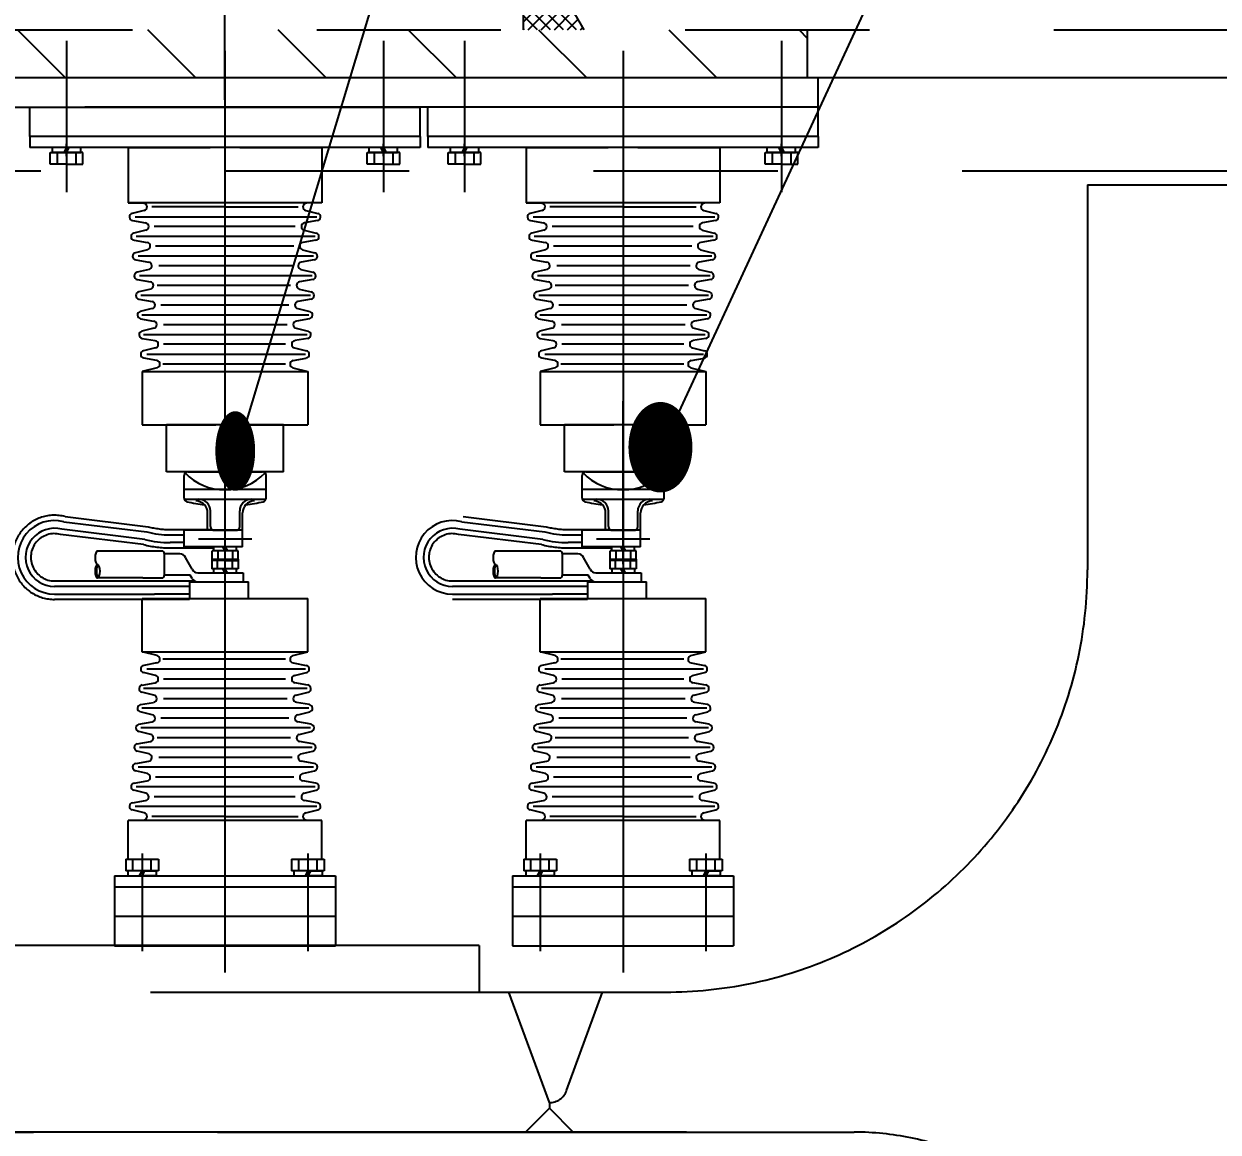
# Model space of a CAD drawing. Header units: millimetres. Extents: x 0 to 16800, y -462 to 11880.
# Drawn here: x 9793 to 10441, y 7550 to 8151 of the extents above; entities that cross this region are included whole.
import ezdxf
from ezdxf.enums import TextEntityAlignment as Align

# ---------------------------------------------------------------- set-up
doc = ezdxf.new("R2010")
doc.units = ezdxf.units.MM
doc.header["$LTSCALE"] = 400
doc.linetypes.add('G', pattern=[2, 1.25, -0.25, 0.25, -0.25])
doc.linetypes.add('K', pattern=[2.5, 1.25, -0.25, 0.25, -0.25, 0.25, -0.25])
for name, color, linetype in [('01', 7, 'Continuous'), ('02', 1, 'Continuous'), ('05', 4, 'G'), ('07', 6, 'K'), ('08', 1, 'Continuous')]:
    doc.layers.add(name, color=color, linetype=linetype)
doc.styles.get("Standard").update_dxf_attribs({"font": 'isocp', "width": 0.707, "bigfont": 'intecad.shx'})
doc.dimstyles.new('INTE', dxfattribs={"dimscale": 40, "dimtxt": 3.5, "dimasz": 3, "dimexe": 3, "dimexo": 0, "dimgap": 1, "dimtad": 1, "dimdec": 1, "dimdsep": 46, "dimtxsty": 'Standard', "dimcen": 0, "dimclrd": 1, "dimclre": 1, "dimclrt": 3, "dimaunit": 1, "dimadec": 0, "dimazin": 0, "dimtfac": 1, "dimtdec": 1, "dimtmove": 0, "dimatfit": 0, "dimfxl": 1, "dimarcsym": 0})

# ---------------------------------------------------------------- blocks, each defined once
blk = doc.blocks.new('rererwer')
at = {"layer": '07', "color": 6, "linetype": 'K'}
for p, q in [((37326.37, 27648.09), (37326.37, 27439.09)), ((37326.37, 27648.09), (37758.37, 27648.09)), ((36996.37, 27235.39), (36082.37, 27235.39)), ((36996.37, 27235.39), (36996.37, 27210.09)), ((35817.87, 27210.09), (37063.21, 27210.09)), ((37034.37, 27150.09), (37012.37, 27210.09)), ((37043.77, 27156.67), (37063.21, 27210.09)), ((37063.21, 27210.09), (37097.37, 27210.09)), ((37034.37, 27150.09), (37034.37, 27147.09)), ((37034.37, 27150.09), (37034.37, 27147.09)), ((37034.37, 27147.09), (37021.37, 27134.09)), ((37034.37, 27147.09), (37047.37, 27134.09)), ((35854.37, 27134.09), (37047.37, 27134.09)), ((37108.87, 27134.09), (36297.87, 27134.09)), ((37047.37, 27134.09), (37199.87, 27134.09))]:
    blk.add_line(p, q, dxfattribs=at)
for centre, radius, start, end in [((37097.37, 27439.09), 229, 270, 0), ((37034.37, 27160.09), 10, 270, 340), ((37199.87, 26982.09), 152, 0, 90)]:
    blk.add_arc(centre, radius, start, end, dxfattribs=at)
blk = doc.blocks.new('tfdfsdfsd')
at = {"layer": '07', "linetype": 'K'}
h = blk.add_hatch(dxfattribs=at)
h.set_pattern_fill('_USER', color=6, scale=5, angle=315, style=0, double=1, pattern_type=0)
h.set_pattern_definition([(315, (30497.1774, 26697.619), (3.535534, 3.535534), []), (45, (30497.1774, 26697.619), (-3.535534, 3.535534), [])])
h.paths.add_polyline_path([(37030.53, 33372.5, 0.267949), (37021.87, 33377.5), (37021.87, 33383), (37020.12, 33383), (37020.12, 33333), (37053.34, 33333)])
h.paths.add_polyline_path([(38463.4, 33333), (38496.62, 33333), (38496.62, 33383), (38494.87, 33383), (38494.87, 33377.5, 0.267949), (38486.21, 33372.5)])
h = blk.add_hatch(dxfattribs=at)
h.set_pattern_fill('_USER', color=6, scale=50, angle=315, style=0, pattern_type=0)
h.set_pattern_definition([(315, (30481.223, 27548.505), (35.35534, 35.35534), [])])
h.paths.add_polyline_path([(36929.29, 33333, 0.00787), (36942.06, 33307.1), (37174.37, 33307.1), (37174.37, 33333)])
h.paths.add_polyline_path([(36942.06, 33307.1, -0.00787), (36929.29, 33333), (36107.37, 33333), (36107.37, 33307.1)])
h.paths.add_polyline_path([(38574.68, 33307.1, 0.00787), (38587.45, 33333), (38342.37, 33333), (38342.37, 33307.1)])
h.paths.add_polyline_path([(39409.37, 33307.1), (39409.37, 33333), (38587.45, 33333, -0.00787), (38574.68, 33307.1)])
at = {"layer": '07', "color": 6, "linetype": 'K'}
for p, q in [((37020.12, 33383), (37020.12, 33333)), ((37053.34, 33333), (37030.53, 33372.5)), ((35308.12, 33333), (40208.62, 33333)), ((37174.37, 33333), (37174.37, 33307.1)), ((36107.37, 33307.1), (37535.96, 33307.1)), ((37758.37, 33256.3), (35708.37, 33256.3))]:
    blk.add_line(p, q, dxfattribs=at)
blk = doc.blocks.new('*D106')
at = {"layer": '08', "color": 1, "lineweight": -2}
for p, q in [((9901.77, 8109.82), (9901.77, 8711.1)), ((10801.79, 7872.92), (10801.79, 8711.1)), ((10681.79, 8591.1), (10021.77, 8591.1))]:
    blk.add_line(p, q, dxfattribs=at)
at = {"layer": '08', "color": 1}
for points in [[(10021.77, 8611.1), (10021.77, 8571.1), (9901.77, 8591.1)], [(10681.79, 8611.1), (10681.79, 8571.1), (10801.79, 8591.1)]]:
    blk.add_solid(points, dxfattribs=at)
at = {"layer": 'Defpoints', "color": 0}
for p in [(9901.77, 8591.1), (9901.77, 8109.82), (10801.79, 7872.92)]:
    blk.add_point(p, dxfattribs=at)
at = {"layer": '08', "color": 3, "insert": (10351.78, 8701.1), "char_height": 140, "attachment_point": 5}
blk.add_mtext('900', dxfattribs=at)
blk = doc.blocks.new('*U130')
at = {"layer": '01'}
for p, q in [((-7.7, 2.6), (-7.7, 0)), ((0, 2.6), (-7.7, 2.6)), ((-7.7, 0), (0, 0)), ((0, 0), (-1.5, 2.6)), ((0, 2.6), (1.5, 0)), ((0, 2.6), (7.7, 2.6)), ((7.7, 0), (0, 0)), ((7.7, 2.6), (7.7, 0))]:
    blk.add_line(p, q, dxfattribs=at)
at = {"layer": '05'}
blk.add_line((0, 4.7), (0, -2.1), dxfattribs=at)
blk = doc.blocks.new('RERER')
for p, q in [((9849.27, 8083.82), (9893.77, 8083.82)), ((9849.27, 8083.82), (9849.27, 8053.82)), ((9909.77, 8083.82), (9954.27, 8083.82)), ((9954.27, 8083.82), (9954.27, 8053.82)), ((10065.27, 8083.82), (10109.77, 8083.82)), ((10065.27, 8083.82), (10065.27, 8053.82)), ((10125.77, 8083.82), (10170.27, 8083.82)), ((10170.27, 8083.82), (10170.27, 8053.82)), ((9901.77, 8053.82), (9849.27, 8053.82)), ((9849.27, 8053.82), (9857.52, 8053.65)), ((9857.95, 8049.7), (9851.44, 8048.12)), ((9901.77, 8051.65), (9862.03, 8051.65)), ((9954.27, 8053.82), (9901.77, 8053.82)), ((9901.77, 8051.65), (9941.52, 8051.65)), ((9945.6, 8049.7), (9952.11, 8048.12)), ((9954.27, 8053.82), (9946.03, 8053.65)), ((10117.77, 8053.82), (10065.27, 8053.82)), ((10065.27, 8053.82), (10073.52, 8053.65)), ((10073.95, 8049.7), (10067.44, 8048.12)), ((10117.77, 8051.65), (10078.03, 8051.65)), ((10170.27, 8053.82), (10117.77, 8053.82)), ((10117.77, 8051.65), (10157.52, 8051.65)), ((10161.6, 8049.7), (10168.11, 8048.12)), ((10170.27, 8053.82), (10162.03, 8053.65)), ((9851.57, 8044.21), (9858.69, 8042.97)), ((9901.77, 8046.18), (9853.1, 8046.18)), ((9951.64, 8046.18), (9901.77, 8046.18)), ((9951.98, 8044.21), (9944.85, 8042.97)), ((10067.57, 8044.21), (10074.69, 8042.97)), ((10117.77, 8046.18), (10069.1, 8046.18)), ((10167.64, 8046.18), (10117.77, 8046.18)), ((10167.98, 8044.21), (10160.85, 8042.97)), ((9858.82, 8039.06), (9852.31, 8037.48)), ((9939.93, 8041), (9863.31, 8041)), ((9944.72, 8039.06), (9951.24, 8037.48)), ((10074.82, 8039.06), (10068.31, 8037.48)), ((10155.93, 8041), (10079.31, 8041)), ((10160.72, 8039.06), (10167.24, 8037.48)), ((9852.44, 8033.56), (9859.57, 8032.33)), ((9950.77, 8035.53), (9853.62, 8035.53)), ((9939.06, 8030.36), (9864, 8030.36)), ((9951.11, 8033.56), (9943.98, 8032.33)), ((10068.44, 8033.56), (10075.57, 8032.33)), ((10166.77, 8035.53), (10069.62, 8035.53)), ((10155.06, 8030.36), (10080, 8030.36)), ((10167.11, 8033.56), (10159.98, 8032.33)), ((9859.7, 8028.41), (9853.18, 8026.83)), ((9949.89, 8024.89), (9854.64, 8024.89)), ((9943.85, 8028.41), (9950.37, 8026.83)), ((10075.7, 8028.41), (10069.18, 8026.83)), ((10165.89, 8024.89), (10070.64, 8024.89)), ((10159.85, 8028.41), (10166.37, 8026.83)), ((9853.31, 8022.92), (9860.44, 8021.68)), ((9860.57, 8017.77), (9854.06, 8016.19)), ((9938.18, 8019.71), (9865.86, 8019.71)), ((9942.98, 8017.77), (9949.49, 8016.19)), ((9950.24, 8022.92), (9943.11, 8021.68)), ((10069.31, 8022.92), (10076.44, 8021.68)), ((10076.57, 8017.77), (10070.06, 8016.19)), ((10154.18, 8019.71), (10081.86, 8019.71)), ((10158.98, 8017.77), (10165.49, 8016.19)), ((10166.24, 8022.92), (10159.11, 8021.68)), ((9854.19, 8012.27), (9861.31, 8011.04)), ((9949.02, 8014.24), (9855.36, 8014.24)), ((9949.36, 8012.27), (9942.23, 8011.04)), ((10070.19, 8012.27), (10077.31, 8011.04)), ((10165.02, 8014.24), (10071.36, 8014.24)), ((10165.36, 8012.27), (10158.23, 8011.04)), ((9861.45, 8007.12), (9854.93, 8005.54)), ((9937.31, 8009.07), (9864.99, 8009.07)), ((9942.1, 8007.12), (9948.62, 8005.54)), ((10077.45, 8007.12), (10070.93, 8005.54)), ((10153.31, 8009.07), (10080.99, 8009.07)), ((10158.1, 8007.12), (10164.62, 8005.54)), ((9855.06, 8001.63), (9862.19, 8000.39)), ((9948.15, 8003.6), (9856.04, 8003.6)), ((9936.44, 7998.42), (9866.97, 7998.42)), ((9948.49, 8001.63), (9941.36, 8000.39)), ((10071.06, 8001.63), (10078.19, 8000.39)), ((10164.15, 8003.6), (10072.04, 8003.6)), ((10152.44, 7998.42), (10082.97, 7998.42)), ((10164.49, 8001.63), (10157.36, 8000.39)), ((9862.32, 7996.48), (9855.8, 7994.9)), ((9947.27, 7992.96), (9856.55, 7992.96)), ((9941.23, 7996.48), (9947.75, 7994.9)), ((10078.32, 7996.48), (10071.8, 7994.9)), ((10163.27, 7992.96), (10072.55, 7992.96)), ((10157.23, 7996.48), (10163.75, 7994.9)), ((9855.93, 7990.98), (9863.06, 7989.75)), ((9863.19, 7985.84), (9856.68, 7984.25)), ((9935.56, 7987.78), (9868.38, 7987.78)), ((9940.36, 7985.84), (9946.87, 7984.25)), ((9947.62, 7990.98), (9940.49, 7989.75)), ((10071.93, 7990.98), (10079.06, 7989.75)), ((10079.19, 7985.84), (10072.68, 7984.25)), ((10151.56, 7987.78), (10084.38, 7987.78)), ((10156.36, 7985.84), (10162.87, 7984.25)), ((10163.62, 7990.98), (10156.49, 7989.75)), ((9856.81, 7980.34), (9863.94, 7979.11)), ((9946.4, 7982.31), (9857.52, 7982.31)), ((9946.74, 7980.34), (9939.61, 7979.11)), ((10072.81, 7980.34), (10079.94, 7979.11)), ((10162.4, 7982.31), (10073.52, 7982.31)), ((10162.74, 7980.34), (10155.61, 7979.11)), ((9864.07, 7975.19), (9857.55, 7973.61)), ((9945.53, 7971.67), (9859.38, 7971.67)), ((9934.69, 7977.13), (9868.48, 7977.13)), ((9939.48, 7975.19), (9946, 7973.61)), ((10080.07, 7975.19), (10073.55, 7973.61)), ((10161.53, 7971.67), (10075.38, 7971.67)), ((10150.69, 7977.13), (10084.48, 7977.13)), ((10155.48, 7975.19), (10162, 7973.61)), ((9864.86, 7968.31), (9857.64, 7969.7)), ((9934.69, 7966.4), (9868.08, 7966.4)), ((9938.69, 7968.31), (9945.91, 7969.7)), ((10080.86, 7968.31), (10073.64, 7969.7)), ((10150.69, 7966.4), (10084.08, 7966.4)), ((10154.69, 7968.31), (10161.91, 7969.7)), ((9864.95, 7964.4), (9856.77, 7962.42)), ((9856.77, 7962.42), (9946.77, 7962.42)), ((9856.77, 7962.42), (9856.77, 7933.42)), ((9938.6, 7964.4), (9946.77, 7962.42)), ((9946.77, 7962.42), (9946.77, 7933.42)), ((10080.95, 7964.4), (10072.77, 7962.42)), ((10072.77, 7962.42), (10162.77, 7962.42)), ((10072.77, 7962.42), (10072.77, 7933.42)), ((10154.6, 7964.4), (10162.77, 7962.42)), ((10162.77, 7962.42), (10162.77, 7933.42)), ((9856.77, 7933.42), (9896.82, 7933.42)), ((9901.82, 7933.42), (9870.02, 7933.42)), ((9870.02, 7908.02), (9870.02, 7933.42)), ((9933.52, 7933.42), (9901.82, 7933.42)), ((9906.82, 7933.42), (9946.77, 7933.42)), ((9933.52, 7908.02), (9933.52, 7933.42)), ((10072.77, 7933.42), (10112.82, 7933.42)), ((10117.82, 7933.42), (10086.02, 7933.42)), ((10086.02, 7908.02), (10086.02, 7933.42)), ((10149.52, 7933.42), (10117.82, 7933.42)), ((10122.82, 7933.42), (10162.77, 7933.42)), ((10149.52, 7908.02), (10149.52, 7933.42)), ((9933.52, 7908.02), (9870.02, 7908.02)), ((10149.52, 7908.02), (10086.02, 7908.02)), ((9856.77, 7839.22), (9946.77, 7839.22)), ((9856.77, 7810.22), (9856.77, 7839.22)), ((9946.77, 7810.22), (9946.77, 7839.22)), ((10072.77, 7839.22), (10162.77, 7839.22)), ((10072.77, 7810.22), (10072.77, 7839.22)), ((10162.77, 7810.22), (10162.77, 7839.22)), ((9856.77, 7810.22), (9946.77, 7810.22)), ((9864.95, 7808.23), (9856.77, 7810.22)), ((9938.6, 7808.23), (9946.77, 7810.22)), ((10072.77, 7810.22), (10162.77, 7810.22)), ((10080.95, 7808.23), (10072.77, 7810.22)), ((10154.6, 7808.23), (10162.77, 7810.22)), ((9864.86, 7804.33), (9857.64, 7802.93)), ((9934.69, 7806.24), (9868.08, 7806.24)), ((9938.69, 7804.33), (9945.91, 7802.93)), ((10080.86, 7804.33), (10073.64, 7802.93)), ((10150.69, 7806.24), (10084.08, 7806.24)), ((10154.69, 7804.33), (10161.91, 7802.93)), ((9864.07, 7797.44), (9857.55, 7799.02)), ((9945.53, 7800.97), (9859.38, 7800.97)), ((9939.48, 7797.44), (9946, 7799.02)), ((10080.07, 7797.44), (10073.55, 7799.02)), ((10161.53, 7800.97), (10075.38, 7800.97)), ((10155.48, 7797.44), (10162, 7799.02)), ((9856.81, 7792.29), (9863.94, 7793.53)), ((9946.4, 7790.32), (9857.52, 7790.32)), ((9934.69, 7795.5), (9868.48, 7795.5)), ((9946.74, 7792.29), (9939.61, 7793.53)), ((10072.81, 7792.29), (10079.94, 7793.53)), ((10162.4, 7790.32), (10073.52, 7790.32)), ((10150.69, 7795.5), (10084.48, 7795.5)), ((10162.74, 7792.29), (10155.61, 7793.53)), ((9863.19, 7786.8), (9856.68, 7788.38)), ((9935.56, 7784.86), (9868.38, 7784.86)), ((9940.36, 7786.8), (9946.87, 7788.38)), ((10079.19, 7786.8), (10072.68, 7788.38)), ((10151.56, 7784.86), (10084.38, 7784.86)), ((10156.36, 7786.8), (10162.87, 7788.38)), ((9862.32, 7776.15), (9855.8, 7777.74)), ((9855.93, 7781.65), (9863.06, 7782.88)), ((9947.27, 7779.68), (9856.55, 7779.68)), ((9947.62, 7781.65), (9940.49, 7782.88)), ((9941.23, 7776.15), (9947.75, 7777.74)), ((10078.32, 7776.15), (10071.8, 7777.74)), ((10071.93, 7781.65), (10079.06, 7782.88)), ((10163.27, 7779.68), (10072.55, 7779.68)), ((10163.62, 7781.65), (10156.49, 7782.88)), ((10157.23, 7776.15), (10163.75, 7777.74)), ((9855.06, 7771.01), (9862.19, 7772.24)), ((9936.44, 7774.21), (9866.97, 7774.21)), ((9948.49, 7771.01), (9941.36, 7772.24)), ((10071.06, 7771.01), (10078.19, 7772.24)), ((10152.44, 7774.21), (10082.97, 7774.21)), ((10164.49, 7771.01), (10157.36, 7772.24)), ((9861.45, 7765.51), (9854.93, 7767.09)), ((9948.15, 7769.03), (9856.04, 7769.03)), ((9942.1, 7765.51), (9948.62, 7767.09)), ((10077.45, 7765.51), (10070.93, 7767.09)), ((10164.15, 7769.03), (10072.04, 7769.03)), ((10158.1, 7765.51), (10164.62, 7767.09)), ((9854.19, 7760.36), (9861.31, 7761.6)), ((9949.02, 7758.39), (9855.36, 7758.39)), ((9937.31, 7763.57), (9864.99, 7763.57)), ((9949.36, 7760.36), (9942.23, 7761.6)), ((10070.19, 7760.36), (10077.31, 7761.6)), ((10165.02, 7758.39), (10071.36, 7758.39)), ((10153.31, 7763.57), (10080.99, 7763.57)), ((10165.36, 7760.36), (10158.23, 7761.6)), ((9860.57, 7754.86), (9854.06, 7756.45)), ((9938.18, 7752.92), (9865.86, 7752.92)), ((9942.98, 7754.86), (9949.49, 7756.45)), ((10076.57, 7754.86), (10070.06, 7756.45)), ((10154.18, 7752.92), (10081.86, 7752.92)), ((10158.98, 7754.86), (10165.49, 7756.45)), ((9859.7, 7744.22), (9853.18, 7745.8)), ((9853.31, 7749.72), (9860.44, 7750.95)), ((9949.89, 7747.75), (9854.64, 7747.75)), ((9950.24, 7749.72), (9943.11, 7750.95)), ((9943.85, 7744.22), (9950.37, 7745.8)), ((10075.7, 7744.22), (10069.18, 7745.8)), ((10069.31, 7749.72), (10076.44, 7750.95)), ((10165.89, 7747.75), (10070.64, 7747.75)), ((10166.24, 7749.72), (10159.11, 7750.95)), ((10159.85, 7744.22), (10166.37, 7745.8)), ((9852.44, 7739.07), (9859.57, 7740.31)), ((9939.06, 7742.28), (9864, 7742.28)), ((9951.11, 7739.07), (9943.98, 7740.31)), ((10068.44, 7739.07), (10075.57, 7740.31)), ((10155.06, 7742.28), (10080, 7742.28)), ((10167.11, 7739.07), (10159.98, 7740.31)), ((9858.82, 7733.58), (9852.31, 7735.16)), ((9950.77, 7737.1), (9853.62, 7737.1)), ((9944.72, 7733.58), (9951.24, 7735.16)), ((10074.82, 7733.58), (10068.31, 7735.16)), ((10166.77, 7737.1), (10069.62, 7737.1)), ((10160.72, 7733.58), (10167.24, 7735.16)), ((9851.57, 7728.43), (9858.69, 7729.66)), ((9901.77, 7726.46), (9853.1, 7726.46)), ((9939.93, 7731.63), (9863.31, 7731.63)), ((9951.64, 7726.46), (9901.77, 7726.46)), ((9951.98, 7728.43), (9944.85, 7729.66)), ((10067.57, 7728.43), (10074.69, 7729.66)), ((10117.77, 7726.46), (10069.1, 7726.46)), ((10155.93, 7731.63), (10079.31, 7731.63)), ((10167.64, 7726.46), (10117.77, 7726.46)), ((10167.98, 7728.43), (10160.85, 7729.66)), ((9849.27, 7718.82), (9857.52, 7718.99)), ((9857.95, 7722.93), (9851.44, 7724.51)), ((9901.77, 7720.99), (9862.03, 7720.99)), ((9901.77, 7720.99), (9941.52, 7720.99)), ((9945.6, 7722.93), (9952.11, 7724.51)), ((9954.27, 7718.82), (9946.03, 7718.99)), ((10065.27, 7718.82), (10073.52, 7718.99)), ((10073.95, 7722.93), (10067.44, 7724.51)), ((10117.77, 7720.99), (10078.03, 7720.99)), ((10117.77, 7720.99), (10157.52, 7720.99)), ((10161.6, 7722.93), (10168.11, 7724.51)), ((10170.27, 7718.82), (10162.03, 7718.99)), ((9901.77, 7718.82), (9849.27, 7718.82)), ((9849.27, 7697.82), (9849.27, 7718.82)), ((9954.27, 7718.82), (9901.77, 7718.82)), ((9954.27, 7697.82), (9954.27, 7718.82)), ((10117.77, 7718.82), (10065.27, 7718.82)), ((10065.27, 7697.82), (10065.27, 7718.82)), ((10170.27, 7718.82), (10117.77, 7718.82)), ((10170.27, 7697.82), (10170.27, 7718.82)), ((9849.27, 7688.82), (9893.77, 7688.82)), ((9909.77, 7688.82), (9954.27, 7688.82)), ((10065.27, 7688.82), (10109.77, 7688.82)), ((10125.77, 7688.82), (10170.27, 7688.82))]:
    blk.add_line(p, q)
at = {"ltscale": 0.75}
for p, q in [((9911.35, 7876.22), (9879.65, 7876.22)), ((10127.35, 7876.22), (10095.65, 7876.22)), ((9872.05, 7873.82), (9879.65, 7873.82)), ((9879.65, 7869.62), (9872.05, 7869.62)), ((10088.05, 7873.82), (10095.65, 7873.82)), ((10095.65, 7869.62), (10088.05, 7869.62)), ((9851.11, 7864.92), (9832.62, 7864.92)), ((9867.45, 7864.92), (9851.11, 7864.92)), ((9868.85, 7851.81), (9868.85, 7863.52)), ((9877.31, 7863.38), (9868.85, 7863.38)), ((9911.35, 7867.22), (9879.65, 7867.22)), ((9883.88, 7855.06), (9880.4, 7861.54)), ((10067.11, 7864.92), (10048.62, 7864.92)), ((10083.45, 7864.92), (10067.11, 7864.92)), ((10084.85, 7851.81), (10084.85, 7863.52)), ((10093.31, 7863.38), (10084.85, 7863.38)), ((10127.35, 7867.22), (10095.65, 7867.22)), ((10099.88, 7855.06), (10096.4, 7861.54)), ((9857.13, 7850.41), (9832.62, 7850.41)), ((9857.13, 7850.41), (9867.45, 7850.41)), ((9882.86, 7851.95), (9868.85, 7851.95)), ((9883.88, 7850.06), (9882.86, 7851.95)), ((9886.96, 7853.22), (9911.55, 7853.22)), ((9911.55, 7853.22), (9911.55, 7848.22)), ((10073.13, 7850.41), (10048.62, 7850.41)), ((10073.13, 7850.41), (10083.45, 7850.41)), ((10098.86, 7851.95), (10084.85, 7851.95)), ((10099.88, 7850.06), (10098.86, 7851.95)), ((10102.96, 7853.22), (10127.55, 7853.22)), ((10127.55, 7853.22), (10127.55, 7848.22)), ((9882.77, 7845.82), (9863.51, 7845.82)), ((9882.77, 7848.22), (9914.47, 7848.22)), ((10098.77, 7845.82), (10079.51, 7845.82)), ((10098.77, 7848.22), (10130.47, 7848.22)), ((9882.77, 7841.62), (9863.51, 7841.62)), ((10098.77, 7841.62), (10079.51, 7841.62))]:
    blk.add_line(p, q, dxfattribs=at)
for centre, start, end in [((9857.48, 8051.65), 283.64408, 88.81524), ((9946.07, 8051.65), 91.18476, 256.35592), ((10073.48, 8051.65), 283.64408, 88.81524), ((10162.07, 8051.65), 91.18476, 256.35592), ((9851.91, 8046.18), 103.64408, 260.17161), ((9858.35, 8041), 283.64408, 80.17161), ((9945.2, 8041), 99.82839, 256.35592), ((9951.64, 8046.18), 279.82839, 76.35592), ((10067.91, 8046.18), 103.64408, 260.17161), ((10074.35, 8041), 283.64408, 80.17161), ((10161.2, 8041), 99.82839, 256.35592), ((10167.64, 8046.18), 279.82839, 76.35592), ((9852.78, 8035.53), 103.64408, 260.17161), ((9950.77, 8035.53), 279.82839, 76.35592), ((10068.78, 8035.53), 103.64408, 260.17161), ((10166.77, 8035.53), 279.82839, 76.35592), ((9859.23, 8030.36), 283.64408, 80.17161), ((9944.32, 8030.36), 99.82839, 256.35592), ((10075.23, 8030.36), 283.64408, 80.17161), ((10160.32, 8030.36), 99.82839, 256.35592), ((9853.66, 8024.89), 103.64408, 260.17161), ((9949.89, 8024.89), 279.82839, 76.35592), ((10069.66, 8024.89), 103.64408, 260.17161), ((10165.89, 8024.89), 279.82839, 76.35592), ((9860.1, 8019.71), 283.64408, 80.17161), ((9943.45, 8019.71), 99.82839, 256.35592), ((10076.1, 8019.71), 283.64408, 80.17161), ((10159.45, 8019.71), 99.82839, 256.35592), ((9854.53, 8014.24), 103.64408, 260.17161), ((9860.97, 8009.07), 283.64408, 80.17161), ((9942.58, 8009.07), 99.82839, 256.35592), ((9949.02, 8014.24), 279.82839, 76.35592), ((10070.53, 8014.24), 103.64408, 260.17161), ((10076.97, 8009.07), 283.64408, 80.17161), ((10158.58, 8009.07), 99.82839, 256.35592), ((10165.02, 8014.24), 279.82839, 76.35592), ((9855.4, 8003.6), 103.64408, 260.17161), ((9948.15, 8003.6), 279.82839, 76.35592), ((10071.4, 8003.6), 103.64408, 260.17161), ((10164.15, 8003.6), 279.82839, 76.35592), ((9861.85, 7998.42), 283.64408, 80.17161), ((9941.7, 7998.42), 99.82839, 256.35592), ((10077.85, 7998.42), 283.64408, 80.17161), ((10157.7, 7998.42), 99.82839, 256.35592), ((9856.28, 7992.96), 103.64408, 260.17161), ((9947.27, 7992.96), 279.82839, 76.35592), ((10072.28, 7992.96), 103.64408, 260.17161), ((10163.27, 7992.96), 279.82839, 76.35592), ((9862.72, 7987.78), 283.64408, 80.17161), ((9940.83, 7987.78), 99.82839, 256.35592), ((10078.72, 7987.78), 283.64408, 80.17161), ((10156.83, 7987.78), 99.82839, 256.35592), ((9857.15, 7982.31), 103.64408, 260.17161), ((9863.59, 7977.13), 283.64408, 80.17161), ((9939.96, 7977.13), 99.82839, 256.35592), ((9946.4, 7982.31), 279.82839, 76.35592), ((10073.15, 7982.31), 103.64408, 260.17161), ((10079.59, 7977.13), 283.64408, 80.17161), ((10155.96, 7977.13), 99.82839, 256.35592), ((10162.4, 7982.31), 279.82839, 76.35592), ((9858.02, 7971.67), 103.64408, 259.07308), ((9945.53, 7971.67), 280.92692, 76.35592), ((10074.02, 7971.67), 103.64408, 259.07308), ((10161.53, 7971.67), 280.92692, 76.35592), ((9864.48, 7966.35), 283.64408, 79.07308), ((9939.07, 7966.35), 100.92692, 256.35592), ((10080.48, 7966.35), 283.64408, 79.07308), ((10155.07, 7966.35), 100.92692, 256.35592), ((9864.48, 7806.29), 280.92692, 76.35592), ((9939.07, 7806.29), 103.64408, 259.07308), ((10080.48, 7806.29), 280.92692, 76.35592), ((10155.07, 7806.29), 103.64408, 259.07308), ((9858.02, 7800.97), 100.92692, 256.35592), ((9863.59, 7795.5), 279.82839, 76.35592), ((9939.96, 7795.5), 103.64408, 260.17161), ((9945.53, 7800.97), 283.64408, 79.07308), ((10074.02, 7800.97), 100.92692, 256.35592), ((10079.59, 7795.5), 279.82839, 76.35592), ((10155.96, 7795.5), 103.64408, 260.17161), ((10161.53, 7800.97), 283.64408, 79.07308), ((9857.15, 7790.32), 99.82839, 256.35592), ((9946.4, 7790.32), 283.64408, 80.17161), ((10073.15, 7790.32), 99.82839, 256.35592), ((10162.4, 7790.32), 283.64408, 80.17161), ((9862.72, 7784.86), 279.82839, 76.35592), ((9940.83, 7784.86), 103.64408, 260.17161), ((10078.72, 7784.86), 279.82839, 76.35592), ((10156.83, 7784.86), 103.64408, 260.17161), ((9856.28, 7779.68), 99.82839, 256.35592), ((9947.27, 7779.68), 283.64408, 80.17161), ((10072.28, 7779.68), 99.82839, 256.35592), ((10163.27, 7779.68), 283.64408, 80.17161), ((9855.4, 7769.03), 99.82839, 256.35592), ((9861.85, 7774.21), 279.82839, 76.35592), ((9941.7, 7774.21), 103.64408, 260.17161), ((9948.15, 7769.03), 283.64408, 80.17161), ((10071.4, 7769.03), 99.82839, 256.35592), ((10077.85, 7774.21), 279.82839, 76.35592), ((10157.7, 7774.21), 103.64408, 260.17161), ((10164.15, 7769.03), 283.64408, 80.17161), ((9860.97, 7763.57), 279.82839, 76.35592), ((9942.58, 7763.57), 103.64408, 260.17161), ((10076.97, 7763.57), 279.82839, 76.35592), ((10158.58, 7763.57), 103.64408, 260.17161), ((9854.53, 7758.39), 99.82839, 256.35592), ((9949.02, 7758.39), 283.64408, 80.17161), ((10070.53, 7758.39), 99.82839, 256.35592), ((10165.02, 7758.39), 283.64408, 80.17161), ((9860.1, 7752.92), 279.82839, 76.35592), ((9943.45, 7752.92), 103.64408, 260.17161), ((10076.1, 7752.92), 279.82839, 76.35592), ((10159.45, 7752.92), 103.64408, 260.17161), ((9853.66, 7747.75), 99.82839, 256.35592), ((9949.89, 7747.75), 283.64408, 80.17161), ((10069.66, 7747.75), 99.82839, 256.35592), ((10165.89, 7747.75), 283.64408, 80.17161), ((9852.78, 7737.1), 99.82839, 256.35592), ((9859.23, 7742.28), 279.82839, 76.35592), ((9944.32, 7742.28), 103.64408, 260.17161), ((9950.77, 7737.1), 283.64408, 80.17161), ((10068.78, 7737.1), 99.82839, 256.35592), ((10075.23, 7742.28), 279.82839, 76.35592), ((10160.32, 7742.28), 103.64408, 260.17161), ((10166.77, 7737.1), 283.64408, 80.17161), ((9858.35, 7731.63), 279.82839, 76.35592), ((9945.2, 7731.63), 103.64408, 260.17161), ((10074.35, 7731.63), 279.82839, 76.35592), ((10161.2, 7731.63), 103.64408, 260.17161), ((9851.91, 7726.46), 99.82839, 256.35592), ((9951.64, 7726.46), 283.64408, 80.17161), ((10067.91, 7726.46), 99.82839, 256.35592), ((10167.64, 7726.46), 283.64408, 80.17161), ((9857.48, 7720.99), 271.18476, 76.35592), ((9946.07, 7720.99), 103.64408, 268.81524), ((10073.48, 7720.99), 271.18476, 76.35592), ((10162.07, 7720.99), 103.64408, 268.81524)]:
    blk.add_arc(centre, 2, start, end)
for centre, radius, start, end in [((9809.23, 7861.56), 19.94, 75.27176, 270), ((10025.23, 7861.56), 19.94, 75.27176, 270), ((9809.23, 7861.56), 15.74, 75.27176, 270), ((9872.05, 7923.72), 50, 255.27176, 270), ((10025.23, 7861.56), 15.74, 75.27176, 270), ((10088.05, 7923.72), 50, 255.27176, 270), ((9872.05, 7923.72), 54.2, 255.27176, 270), ((10088.05, 7923.72), 54.2, 255.27176, 270), ((9867.45, 7863.52), 1.4, 0, 90), ((9877.31, 7859.88), 3.5, 28.27589, 90), ((10083.45, 7863.52), 1.4, 0, 90), ((10093.31, 7859.88), 3.5, 28.27589, 90), ((9886.96, 7856.72), 3.5, 208.27589, 270), ((10102.96, 7856.72), 3.5, 208.27589, 270), ((9867.45, 7851.81), 1.4, 270, 0), ((9886.96, 7851.72), 3.5, 208.27589, 270), ((10083.45, 7851.81), 1.4, 270, 0), ((10102.96, 7851.72), 3.5, 208.27589, 270)]:
    blk.add_arc(centre, radius, start, end, dxfattribs=at)
for centre in [(9832.62, 7861.29), (10048.62, 7861.29)]:
    blk.add_ellipse(centre, major_axis=(0, -3.63), ratio=0.371048, start_param=3.141593, end_param=6.283185, dxfattribs=at)
at = {"ltscale": 0.75, "extrusion": (0, 0, -1)}
for centre in [(9832.62, 7854.04), (10048.62, 7854.04)]:
    blk.add_ellipse(centre, major_axis=(0, -3.63), ratio=0.371048, dxfattribs=at)
for centre in [(9833.51, 7854.04), (10049.51, 7854.04)]:
    blk.add_ellipse(centre, major_axis=(0, 3.63), ratio=0.371048, start_param=3.48017, end_param=5.944608, dxfattribs=at)
at = {"layer": '01', "color": 7, "linetype": 'Continuous'}
for p, q in [((9147.77, 8121.82), (10223.77, 8121.82)), ((10223.77, 8105.82), (10223.77, 8121.82)), ((9147.77, 8105.82), (10007.77, 8105.82)), ((9795.77, 8089.82), (9795.77, 8105.82)), ((10223.77, 8105.82), (9825.77, 8105.82)), ((10007.77, 8089.82), (10007.77, 8105.82)), ((10011.77, 8089.82), (10011.77, 8105.82)), ((10223.77, 8105.82), (10041.77, 8105.82)), ((10223.77, 8089.82), (10223.77, 8105.82)), ((9901.77, 8089.82), (9795.77, 8089.82)), ((10007.77, 8089.82), (9901.77, 8089.82)), ((10117.77, 8089.82), (10011.77, 8089.82)), ((10223.77, 8089.82), (10117.77, 8089.82)), ((9901.77, 8083.82), (9795.77, 8083.82)), ((10007.77, 8083.82), (9901.77, 8083.82)), ((10117.77, 8083.82), (10011.77, 8083.82)), ((10223.77, 8083.82), (10117.77, 8083.82)), ((9879.57, 7898.49), (9924.07, 7898.49)), ((10095.57, 7898.49), (10140.07, 7898.49)), ((9879.66, 7893.12), (9923.99, 7893.12)), ((10095.66, 7893.12), (10139.99, 7893.12)), ((9893.87, 7878.22), (9893.87, 7886.72)), ((9909.77, 7878.22), (9909.77, 7886.72)), ((10109.87, 7878.22), (10109.87, 7886.72)), ((10125.77, 7878.22), (10125.77, 7886.72)), ((9895.87, 7876.22), (9907.77, 7876.22)), ((10111.87, 7876.22), (10123.77, 7876.22))]:
    blk.add_line(p, q, dxfattribs=at)
at = {"layer": '01'}
for p, q in [((9795.77, 8089.82), (9795.77, 8083.82)), ((10007.77, 8089.82), (10007.77, 8083.82)), ((10011.77, 8089.82), (10011.77, 8083.82)), ((10223.77, 8089.82), (10223.77, 8083.82)), ((9808.07, 8081.22), (9808.07, 8083.82)), ((9815.77, 8083.82), (9814.27, 8081.22)), ((9815.77, 8081.22), (9817.28, 8083.82)), ((9823.47, 8081.22), (9823.47, 8083.82)), ((9980.07, 8081.22), (9980.07, 8083.82)), ((9987.77, 8081.22), (9986.27, 8083.82)), ((9987.77, 8083.82), (9989.28, 8081.22)), ((9995.47, 8081.22), (9995.47, 8083.82)), ((10024.07, 8081.22), (10024.07, 8083.82)), ((10031.77, 8083.82), (10030.27, 8081.22)), ((10031.77, 8081.22), (10033.28, 8083.82)), ((10039.47, 8081.22), (10039.47, 8083.82)), ((10196.07, 8081.22), (10196.07, 8083.82)), ((10203.77, 8081.22), (10202.27, 8083.82)), ((10203.77, 8083.82), (10205.28, 8081.22)), ((10211.47, 8081.22), (10211.47, 8083.82)), ((9806.89, 8081.22), (9815.77, 8081.22)), ((9806.89, 8074.82), (9806.89, 8081.22)), ((9815.77, 8081.22), (9808.07, 8081.22)), ((9810.77, 8081.22), (9810.77, 8074.82)), ((9824.66, 8081.22), (9815.77, 8081.22)), ((9815.77, 8081.22), (9823.47, 8081.22)), ((9820.77, 8081.22), (9820.77, 8074.82)), ((9824.66, 8074.82), (9824.66, 8081.22)), ((9978.89, 8081.22), (9987.77, 8081.22)), ((9978.89, 8074.82), (9978.89, 8081.22)), ((9987.77, 8081.22), (9980.07, 8081.22)), ((9982.77, 8081.22), (9982.77, 8074.82)), ((9996.66, 8081.22), (9987.77, 8081.22)), ((9987.77, 8081.22), (9995.47, 8081.22)), ((9992.77, 8081.22), (9992.77, 8074.82)), ((9996.66, 8074.82), (9996.66, 8081.22)), ((10022.89, 8081.22), (10031.77, 8081.22)), ((10022.89, 8074.82), (10022.89, 8081.22)), ((10031.77, 8081.22), (10024.07, 8081.22)), ((10026.77, 8081.22), (10026.77, 8074.82)), ((10040.66, 8081.22), (10031.77, 8081.22)), ((10031.77, 8081.22), (10039.47, 8081.22)), ((10036.77, 8081.22), (10036.77, 8074.82)), ((10040.66, 8074.82), (10040.66, 8081.22)), ((10194.89, 8074.82), (10194.89, 8081.22)), ((10194.89, 8081.22), (10203.77, 8081.22)), ((10203.77, 8081.22), (10196.07, 8081.22)), ((10198.77, 8081.22), (10198.77, 8074.82)), ((10203.77, 8081.22), (10211.47, 8081.22)), ((10212.66, 8081.22), (10203.77, 8081.22)), ((10208.77, 8081.22), (10208.77, 8074.82)), ((10212.66, 8074.82), (10212.66, 8081.22)), ((9815.77, 8074.82), (9806.89, 8074.82)), ((9815.77, 8074.82), (9824.66, 8074.82)), ((9987.77, 8074.82), (9978.89, 8074.82)), ((9987.77, 8074.82), (9996.66, 8074.82)), ((10031.77, 8074.82), (10022.89, 8074.82)), ((10031.77, 8074.82), (10040.66, 8074.82)), ((10203.77, 8074.82), (10194.89, 8074.82)), ((10203.77, 8074.82), (10212.66, 8074.82)), ((9881.57, 7908.02), (9922.07, 7908.02)), ((10097.57, 7908.02), (10138.07, 7908.02)), ((9879.57, 7893.69), (9879.57, 7906.02)), ((9924.07, 7893.69), (9924.07, 7906.02)), ((10095.57, 7893.69), (10095.57, 7906.02)), ((10140.07, 7893.69), (10140.07, 7906.02)), ((9892.32, 7876.72), (9892.32, 7885.72)), ((9911.32, 7872.32), (9911.32, 7885.72)), ((10108.32, 7876.72), (10108.32, 7885.72)), ((10127.32, 7872.32), (10127.32, 7885.72)), ((9858.27, 7871.3), (9813.23, 7876.79)), ((9814.3, 7880.85), (9859.34, 7875.36)), ((10074.27, 7871.3), (10029.23, 7876.79)), ((10030.3, 7880.85), (10075.34, 7875.36)), ((9863.51, 7845.82), (9809.23, 7845.82)), ((10079.51, 7845.82), (10025.23, 7845.82)), ((9809.23, 7841.62), (9863.51, 7841.62)), ((10025.23, 7841.62), (10079.51, 7841.62)), ((9841.77, 7688.82), (9961.77, 7688.82)), ((9841.77, 7688.82), (9841.77, 7650.82)), ((9961.77, 7688.82), (9961.77, 7650.82)), ((10057.77, 7688.82), (10177.77, 7688.82)), ((10057.77, 7688.82), (10057.77, 7650.82)), ((10177.77, 7688.82), (10177.77, 7650.82)), ((9841.77, 7682.82), (9961.77, 7682.82)), ((10057.77, 7682.82), (10177.77, 7682.82)), ((9841.77, 7666.82), (9961.77, 7666.82)), ((10057.77, 7666.82), (10177.77, 7666.82)), ((9841.77, 7650.82), (9961.77, 7650.82)), ((10057.77, 7650.82), (10177.77, 7650.82))]:
    blk.add_line(p, q, dxfattribs=at)
at = {"layer": '01', "ltscale": 0.75}
for p, q in [((9879.65, 7867.22), (9879.65, 7876.22)), ((9911.35, 7867.22), (9911.35, 7876.22)), ((10095.65, 7867.22), (10095.65, 7876.22)), ((10127.35, 7867.22), (10127.35, 7876.22)), ((9908.92, 7865.12), (9894.72, 7865.12)), ((9894.72, 7859.82), (9894.72, 7865.12)), ((9895.67, 7865.12), (9895.67, 7867.22)), ((9897.82, 7865.12), (9897.82, 7859.82)), ((9901.82, 7865.12), (9900.61, 7867.22)), ((9901.82, 7867.22), (9903.04, 7865.12)), ((9905.82, 7865.12), (9905.82, 7859.82)), ((9907.97, 7865.12), (9907.97, 7867.22)), ((9908.92, 7859.82), (9908.92, 7865.12)), ((10124.92, 7865.12), (10110.72, 7865.12)), ((10110.72, 7859.82), (10110.72, 7865.12)), ((10111.67, 7865.12), (10111.67, 7867.22)), ((10113.82, 7865.12), (10113.82, 7859.82)), ((10117.82, 7865.12), (10116.61, 7867.22)), ((10117.82, 7867.22), (10119.04, 7865.12)), ((10121.82, 7865.12), (10121.82, 7859.82)), ((10123.97, 7865.12), (10123.97, 7867.22)), ((10124.92, 7859.82), (10124.92, 7865.12)), ((9894.58, 7860.62), (9908.96, 7860.62)), ((9894.58, 7860.62), (9894.58, 7855.32)), ((9908.96, 7855.32), (9894.58, 7855.32)), ((9901.82, 7859.82), (9894.72, 7859.82)), ((9895.62, 7855.32), (9895.62, 7853.22)), ((9897.77, 7855.32), (9897.77, 7860.62)), ((9901.77, 7853.22), (9900.56, 7855.32)), ((9901.77, 7855.32), (9902.99, 7853.22)), ((9901.82, 7859.82), (9908.92, 7859.82)), ((9905.77, 7855.32), (9905.77, 7860.62)), ((9907.92, 7855.32), (9907.92, 7853.22)), ((9908.96, 7860.62), (9908.96, 7855.32)), ((10110.58, 7860.62), (10124.96, 7860.62)), ((10110.58, 7860.62), (10110.58, 7855.32)), ((10124.96, 7855.32), (10110.58, 7855.32)), ((10117.82, 7859.82), (10110.72, 7859.82)), ((10111.62, 7855.32), (10111.62, 7853.22)), ((10113.77, 7855.32), (10113.77, 7860.62)), ((10117.77, 7853.22), (10116.56, 7855.32)), ((10117.77, 7855.32), (10118.99, 7853.22)), ((10117.82, 7859.82), (10124.92, 7859.82)), ((10121.77, 7855.32), (10121.77, 7860.62)), ((10123.92, 7855.32), (10123.92, 7853.22)), ((10124.96, 7860.62), (10124.96, 7855.32)), ((9882.77, 7839.22), (9882.77, 7848.22)), ((9914.47, 7839.22), (9914.47, 7848.22)), ((10098.77, 7839.22), (10098.77, 7848.22)), ((10130.47, 7839.22), (10130.47, 7848.22)), ((9847.89, 7697.82), (9865.66, 7697.82)), ((9847.89, 7697.82), (9847.89, 7691.42)), ((9851.77, 7691.42), (9851.77, 7697.82)), ((9861.77, 7691.42), (9861.77, 7697.82)), ((9865.66, 7697.82), (9865.66, 7691.42)), ((9937.89, 7697.82), (9937.89, 7691.42)), ((9937.89, 7697.82), (9955.66, 7697.82)), ((9941.77, 7691.42), (9941.77, 7697.82)), ((9951.77, 7691.42), (9951.77, 7697.82)), ((9955.66, 7697.82), (9955.66, 7691.42)), ((10063.89, 7697.82), (10081.66, 7697.82)), ((10063.89, 7697.82), (10063.89, 7691.42)), ((10067.77, 7691.42), (10067.77, 7697.82)), ((10077.77, 7691.42), (10077.77, 7697.82)), ((10081.66, 7697.82), (10081.66, 7691.42)), ((10153.89, 7697.82), (10153.89, 7691.42)), ((10153.89, 7697.82), (10171.66, 7697.82)), ((10157.77, 7691.42), (10157.77, 7697.82)), ((10167.77, 7691.42), (10167.77, 7697.82)), ((10171.66, 7697.82), (10171.66, 7691.42)), ((9865.66, 7691.42), (9847.89, 7691.42)), ((9955.66, 7691.42), (9937.89, 7691.42)), ((10081.66, 7691.42), (10063.89, 7691.42)), ((10171.66, 7691.42), (10153.89, 7691.42))]:
    blk.add_line(p, q, dxfattribs=at)
at = {"layer": '01'}
for centre, radius, start, end in [((9881.57, 7906.02), 2, 90, 180), ((9901.82, 7928.11), 29.98, 223.67424, 316.32576), ((9922.07, 7906.02), 2, 0, 90), ((10097.57, 7906.02), 2, 90, 180), ((10117.82, 7928.11), 29.98, 223.67424, 316.32576), ((10138.07, 7906.02), 2, 0, 90), ((9881.57, 7893.69), 2, 180, 256.73965), ((9901.82, 7979.62), 90.28, 256.73965, 262.89454), ((9917.72, 7885.72), 6.4, 137.68299, 180), ((9901.82, 7979.62), 90.28, 277.10546, 283.26035), ((9922.07, 7893.69), 2, 283.26035, 0), ((10097.57, 7893.69), 2, 180, 256.73965), ((10117.82, 7979.62), 90.28, 256.73965, 262.89454), ((10133.72, 7885.72), 6.4, 137.68299, 180), ((10117.82, 7979.62), 90.28, 277.10546, 283.26035), ((10138.07, 7893.69), 2, 283.26035, 0)]:
    blk.add_arc(centre, radius, start, end, dxfattribs=at)
at = {"layer": '01', "color": 7, "linetype": 'Continuous'}
for centre, radius, start, end in [((9885.92, 7885.72), 6.4, 42.31701, 90), ((9887.47, 7886.72), 6.4, 0, 90), ((9885.92, 7885.72), 6.4, 0, 42.31701), ((9916.17, 7886.72), 6.4, 90, 180), ((9917.72, 7885.72), 6.4, 90, 137.68299), ((10101.92, 7885.72), 6.4, 42.31701, 90), ((10103.47, 7886.72), 6.4, 0, 90), ((10101.92, 7885.72), 6.4, 0, 42.31701), ((10132.17, 7886.72), 6.4, 90, 180), ((10133.72, 7885.72), 6.4, 90, 137.68299), ((9895.87, 7878.22), 2, 180, 270), ((9907.77, 7878.22), 2, 270, 0), ((10111.87, 7878.22), 2, 180, 270), ((10123.77, 7878.22), 2, 270, 0)]:
    blk.add_arc(centre, radius, start, end, dxfattribs=at)
at = {"layer": '05', "color": 142, "linetype": 'G'}
for p, q in [((9815.77, 8141.82), (9815.77, 8059.67)), ((10031.77, 8141.82), (10031.77, 8059.67))]:
    blk.add_line(p, q, dxfattribs=at)
at = {"layer": '05'}
for p, q in [((9987.77, 8141.82), (9987.77, 8059.67)), ((10203.77, 8141.82), (10203.77, 8059.67)), ((9815.77, 8079.12), (9815.77, 8085.91)), ((9987.77, 8079.12), (9987.77, 8085.91)), ((10031.77, 8079.12), (10031.77, 8085.91)), ((10203.77, 8079.12), (10203.77, 8085.91)), ((9901.82, 7905.26), (9901.82, 7946.36)), ((10117.82, 7905.26), (10117.82, 7946.36)), ((9901.77, 7845.02), (9901.77, 7833.02)), ((10117.77, 7845.02), (10117.77, 7833.02))]:
    blk.add_line(p, q, dxfattribs=at)
at = {"layer": '05', "color": 4, "linetype": 'G'}
for p, q in [((9901.77, 8136.31), (9901.77, 7614.91)), ((10117.77, 8136.31), (10117.77, 7614.91)), ((9901.82, 7902.41), (9901.82, 7940.44)), ((10117.82, 7902.41), (10117.82, 7940.44)), ((9901.82, 7857.82), (9901.82, 7913.02)), ((10117.82, 7857.82), (10117.82, 7913.02)), ((9887.35, 7871.52), (9916.3, 7871.52)), ((10103.35, 7871.52), (10132.3, 7871.52))]:
    blk.add_line(p, q, dxfattribs=at)
at = {"layer": '05', "ltscale": 0.75}
for p, q in [((9901.77, 7872.24), (9901.77, 7798.46)), ((10117.77, 7872.24), (10117.77, 7798.46)), ((9856.77, 7700.88), (9856.77, 7647.87)), ((9946.77, 7700.88), (9946.77, 7647.87)), ((10072.77, 7700.88), (10072.77, 7647.87)), ((10162.77, 7700.88), (10162.77, 7647.87))]:
    blk.add_line(p, q, dxfattribs=at)
at = {"layer": '07'}
for p, q in [((9815.04, 7883.66), (9860.08, 7878.16)), ((10031.04, 7883.66), (10076.08, 7878.16)), ((9857.53, 7868.49), (9812.49, 7873.98)), ((10073.53, 7868.49), (10028.49, 7873.98))]:
    blk.add_line(p, q, dxfattribs=at)
at = {"layer": '07', "color": 6, "linetype": 'K', "ltscale": 0.75}
for p, q in [((9872.05, 7876.72), (9894.55, 7876.72)), ((10088.05, 7876.72), (10110.55, 7876.72)), ((9872.05, 7866.72), (9895.67, 7866.72)), ((10088.05, 7866.72), (10111.67, 7866.72)), ((9809.23, 7848.72), (9885.16, 7848.72)), ((10025.23, 7848.72), (10101.16, 7848.72)), ((9882.57, 7838.72), (9809.23, 7838.72)), ((10098.57, 7838.72), (10025.23, 7838.72))]:
    blk.add_line(p, q, dxfattribs=at)
for centre, radius, start in [((9809.23, 7861.56), 22.84, 75.27176), ((9872.05, 7923.72), 47.1, 255.27176), ((10088.05, 7923.72), 47.1, 255.27176), ((9809.23, 7861.56), 12.84, 75.27176), ((9872.05, 7923.72), 57.1, 255.27176), ((10025.23, 7861.56), 12.84, 75.27176), ((10088.05, 7923.72), 57.1, 255.27176)]:
    blk.add_arc(centre, radius, start, 270, dxfattribs=at)
at = {"layer": '01', "ltscale": 0.75, "xscale": -1}
for p in [(9856.77, 7688.82), (9946.77, 7688.82), (10072.77, 7688.82), (10162.77, 7688.82)]:
    blk.add_blockref('*U130', p, dxfattribs=at)

msp = doc.modelspace()

# ---------------------------------------------------------------- linework, layer by layer
at = {"layer": '02'}
for p, q in [((9913.18, 7934.56), (10749.75, 10708.84)), ((10138.08, 7918.65), (11428.91, 10708.84))]:
    msp.add_line(p, q, dxfattribs=at)

# ---------------------------------------------------------------- block references
at = {"layer": '01'}
msp.add_blockref('RERER', (0, 0), dxfattribs=at)
at = {"layer": '02'}
msp.add_blockref('tfdfsdfsd', (-26956.58, -25185.29), dxfattribs=at)
at = {"layer": '05'}
msp.add_blockref('rererwer', (-26956.58, -19584.38), dxfattribs=at)

# ---------------------------------------------------------------- texts
at = {"layer": '02', "width": 0.605172}
msp.add_text('●', height=40, dxfattribs=at).set_placement((9895.34, 7897.16), (9919.34, 7897.16), align=Align.FIT)
at = {"layer": '02', "insert": (10138.08, 7918.65), "char_height": 40, "attachment_point": 5}
msp.add_mtext('{\\fSimSun|b0|i0|c134|p2;●}', dxfattribs=at)

# ---------------------------------------------------------------- dimensions: what is measured, and where the dimension line sits
at = {"layer": '08'}
dim = msp.add_linear_dim(base=(9901.77, 8591.1), p1=(10801.79, 7872.92), p2=(9901.77, 8109.82), dimstyle='INTE', dxfattribs=at)
dim.commit()
dim.dimension.update_dxf_attribs({"geometry": '*D106', "text_midpoint": (10351.78, 8701.1)})

doc.saveas('drawing.dxf')
